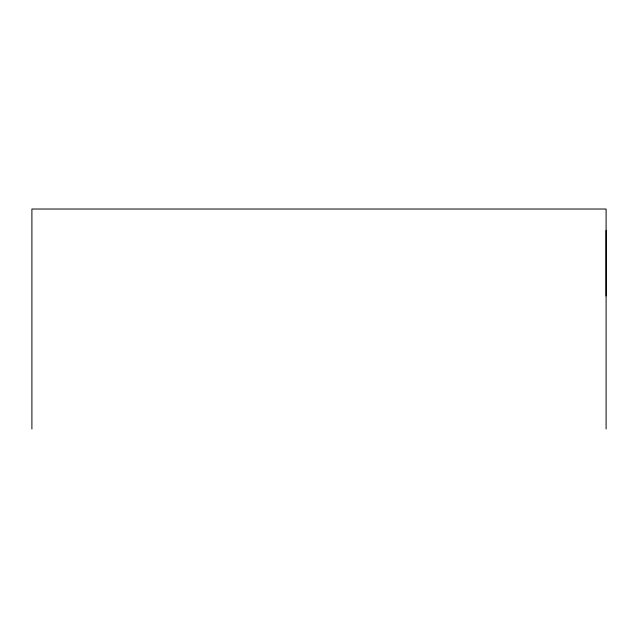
<?xml version="1.0" encoding="UTF-8"?>
<svg xmlns="http://www.w3.org/2000/svg" width="638" height="638" viewBox="0 0 638 638"><rect width="100%" height="100%" fill="white"/><g stroke="black" fill="none" stroke-linecap="round" stroke-linejoin="round"><path stroke-width="0.96" d="M606.1 295.928L606.1 230.398M606.1 428.975L606.1 209.025L31.9 209.025L31.9 428.975"/></g></svg>
